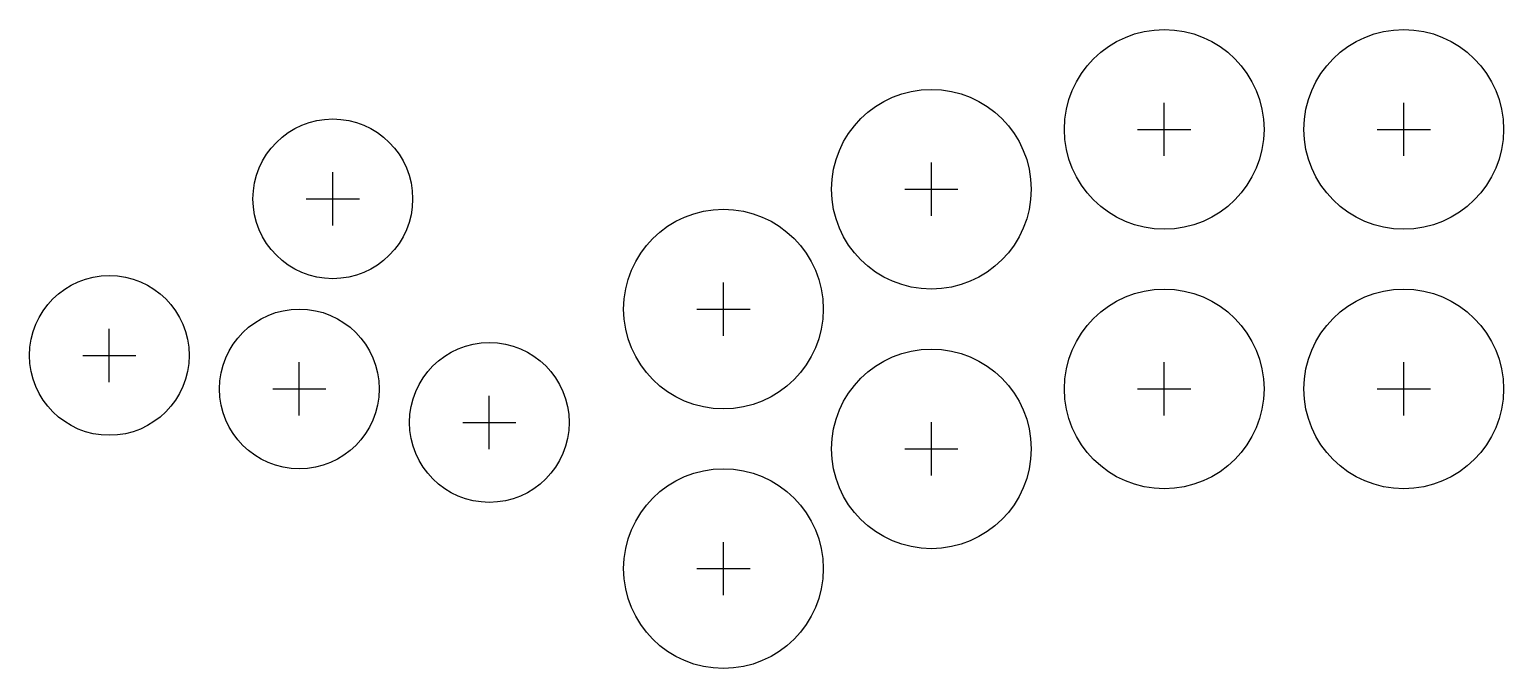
# Model space of a CAD drawing. Header units: millimetres. Extents: x -41 to 181, y -42 to 54.
import ezdxf

# ---------------------------------------------------------------- set-up
doc = ezdxf.new("R2010")
doc.units = ezdxf.units.MM
for name, color, linetype in [('BUTTONS_24', 1, 'Continuous'), ('BUTTONS_30', 5, 'Continuous'), ('REFERENCE', 8, 'Continuous')]:
    doc.layers.add(name, color=color, linetype=linetype)

msp = doc.modelspace()

# ---------------------------------------------------------------- linework, layer by layer
at = {"layer": 'BUTTONS_24'}
for centre in [(5.0358, 28.5594), (-28.5594, 5.0358), (0, 0), (28.5594, -5.0358)]:
    msp.add_circle(centre, 12, dxfattribs=at)
at = {"layer": 'BUTTONS_30'}
for centre in [(130, 39), (166, 39), (95, 30), (63.75, 12), (130, 0), (166, 0), (95, -9), (63.75, -27)]:
    msp.add_circle(centre, 15, dxfattribs=at)
at = {"layer": 'REFERENCE'}
for p, q in [((130, 35), (130, 43)), ((166, 35), (166, 43)), ((126, 39), (134, 39)), ((162, 39), (170, 39)), ((95, 26), (95, 34)), ((5.0358, 24.5594), (5.0358, 32.5594)), ((91, 30), (99, 30)), ((1.0358, 28.5594), (9.0358, 28.5594)), ((63.75, 8), (63.75, 16)), ((59.75, 12), (67.75, 12)), ((-28.5594, 1.0358), (-28.5594, 9.0358)), ((-32.5594, 5.0358), (-24.5594, 5.0358)), ((0, -4), (0, 4)), ((130, -4), (130, 4)), ((166, -4), (166, 4)), ((-4, 0), (4, 0)), ((126, 0), (134, 0)), ((162, 0), (170, 0)), ((28.5594, -9.0358), (28.5594, -1.0358)), ((24.5594, -5.0358), (32.5594, -5.0358)), ((95, -13), (95, -5)), ((91, -9), (99, -9)), ((63.75, -31), (63.75, -23)), ((59.75, -27), (67.75, -27))]:
    msp.add_line(p, q, dxfattribs=at)

doc.saveas('drawing.dxf')
